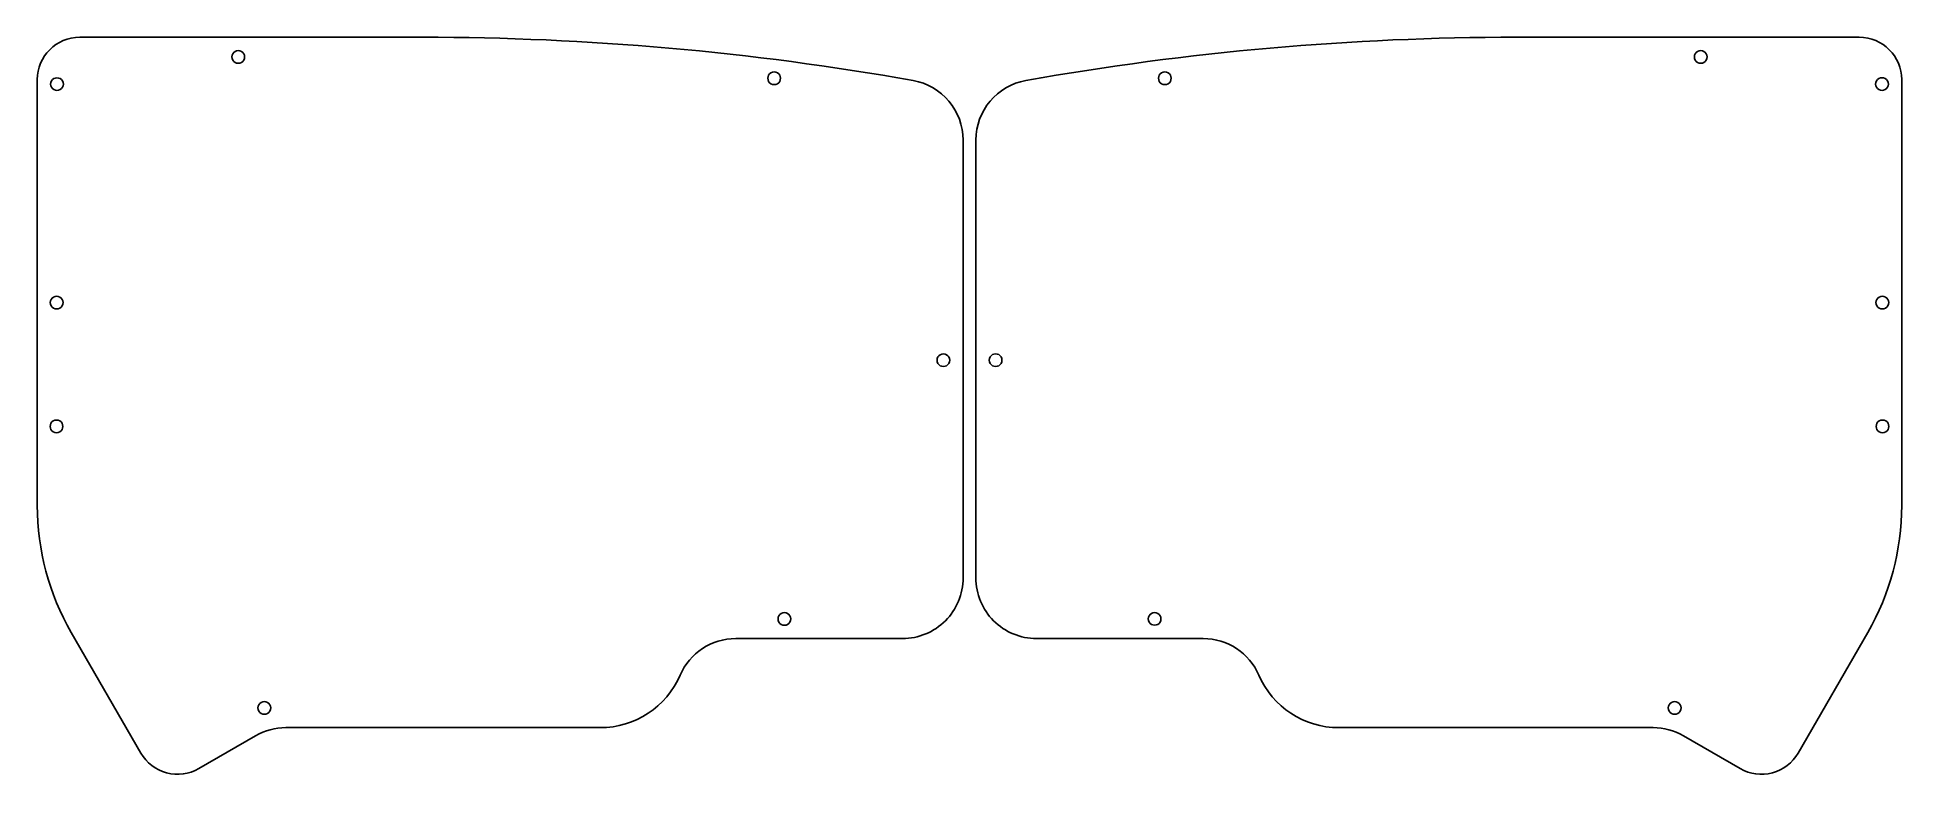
# Model space of a CAD drawing. Extents: x 0 to 308, y 0 to 122.
import ezdxf

# ---------------------------------------------------------------- set-up
doc = ezdxf.new("R2010")
doc.units = 0
doc.layers.add('Layer_1', color=7, linetype='CONTINUOUS')

msp = doc.modelspace()

# ---------------------------------------------------------------- linework, layer by layer
at = {"layer": 'Layer_1', "color": 7}
for points in [[(7.132164, 121.842558), (63.765624, 121.842558)], [(300.795747, 121.844018), (244.162286, 121.844018)], [(0.132149, 44.515654), (0.132149, 114.842542)], [(307.795762, 44.517136), (307.795762, 114.844006)], [(152.905632, 104.858473), (152.905632, 32.5472)], [(155.022278, 104.859934), (155.022278, 32.548655)], [(17.223972, 3.635823), (5.749014, 23.53309)], [(142.905613, 22.547171), (115.394474, 22.547171)], [(165.022296, 22.548626), (192.533433, 22.548626)], [(290.703936, 3.637278), (302.178896, 23.534545)], [(36.149131, 6.489942), (26.794875, 1.074783)], [(93.01814, 7.835484), (41.159181, 7.835484)], [(214.90977, 7.836939), (266.768729, 7.836939)], [(271.778776, 6.491398), (281.133033, 1.076238)]]:
    msp.add_lwpolyline(points, dxfattribs=at)
for points in [[(0.132149, 114.842542), (0.132149, 118.708545), (3.266161, 121.842558), (7.132164, 121.842558)], [(63.765624, 121.842558), (90.886694, 121.842558), (117.955065, 119.453788), (144.656965, 114.703938)], [(244.162286, 121.844018), (217.041213, 121.844018), (189.972843, 119.455248), (163.270944, 114.705398)], [(307.795762, 114.844006), (307.795759, 118.710006), (304.661746, 121.844018), (300.795747, 121.844018)], [(32.770421, 119.505067), (32.445549, 119.317501), (32.24542, 118.970867), (32.24542, 118.595737)], [(32.24542, 118.595737), (32.24542, 118.220607), (32.445549, 117.873973), (32.770421, 117.68641)], [(33.820425, 119.505067), (33.495553, 119.692631), (33.095296, 119.692631), (32.770421, 119.505067)], [(32.770421, 117.68641), (33.095296, 117.498843), (33.495553, 117.498843), (33.820425, 117.68641)], [(34.345426, 118.595737), (34.345426, 118.970867), (34.145297, 119.317501), (33.820425, 119.505067)], [(33.820425, 117.68641), (34.145297, 117.873973), (34.345426, 118.220607), (34.345426, 118.595737)], [(273.582485, 118.597198), (273.582485, 118.972327), (273.782613, 119.318961), (274.107485, 119.506528)], [(274.107485, 117.68787), (273.782613, 117.875436), (273.582485, 118.22207), (273.582485, 118.597198)], [(274.107485, 119.506528), (274.432357, 119.694091), (274.832615, 119.694091), (275.157487, 119.506528)], [(275.157487, 117.68787), (274.832615, 117.500307), (274.432357, 117.500307), (274.107485, 117.68787)], [(275.157487, 119.506528), (275.482359, 119.318961), (275.682487, 118.972327), (275.682487, 118.597198)], [(275.682487, 118.597198), (275.682487, 118.22207), (275.482359, 117.875436), (275.157487, 117.68787)], [(2.856924, 115.010199), (2.532055, 114.822635), (2.331923, 114.475998), (2.331923, 114.100871)], [(2.331923, 114.100871), (2.331923, 113.725742), (2.532055, 113.379108), (2.856924, 113.191541)], [(3.906925, 115.010199), (3.582056, 115.197762), (3.181796, 115.197762), (2.856924, 115.010199)], [(4.431929, 114.100871), (4.431929, 114.475998), (4.231797, 114.822635), (3.906925, 115.010199)], [(3.906925, 113.191541), (4.231797, 113.379108), (4.431929, 113.725742), (4.431929, 114.100871)], [(121.205722, 115.984709), (120.88085, 115.797145), (120.680719, 115.450509), (120.680719, 115.075382)], [(120.680719, 115.075382), (120.680719, 114.700249), (120.88085, 114.353618), (121.205722, 114.166052)], [(122.255723, 115.984709), (121.930851, 116.172273), (121.530594, 116.172273), (121.205722, 115.984709)], [(121.205722, 114.166052), (121.530594, 113.978485), (121.930851, 113.978485), (122.255723, 114.166052)], [(122.780724, 115.075382), (122.780724, 115.450509), (122.580595, 115.797145), (122.255723, 115.984709)], [(122.255723, 114.166052), (122.580595, 114.353618), (122.780724, 114.700249), (122.780724, 115.075382)], [(144.656965, 114.703938), (149.429296, 113.855012), (152.905632, 109.70572), (152.905632, 104.858473)], [(163.270944, 114.705398), (158.498613, 113.856475), (155.022278, 109.70718), (155.022278, 104.859934)], [(185.147184, 115.076842), (185.147184, 115.451972), (185.347312, 115.798606), (185.672187, 115.986169)], [(185.672187, 114.167512), (185.347312, 114.355078), (185.147184, 114.701712), (185.147184, 115.076842)], [(185.672187, 115.986169), (185.997056, 116.173736), (186.397316, 116.173736), (186.722188, 115.986169)], [(186.722188, 114.167512), (186.397316, 113.979949), (185.997056, 113.979949), (185.672187, 114.167512)], [(186.722188, 115.986169), (187.04706, 115.798606), (187.247189, 115.451972), (187.247189, 115.076842)], [(187.247189, 115.076842), (187.247189, 114.701712), (187.04706, 114.355078), (186.722188, 114.167512)], [(303.495982, 114.102332), (303.495982, 114.477462), (303.69611, 114.824096), (304.020982, 115.011659)], [(304.020982, 113.193002), (303.69611, 113.380568), (303.495982, 113.727202), (303.495982, 114.102332)], [(304.020982, 115.011659), (304.345854, 115.199225), (304.746112, 115.199225), (305.070984, 115.011659)], [(305.070984, 115.011659), (305.395856, 114.824096), (305.595987, 114.477462), (305.595987, 114.102332)], [(305.595987, 114.102332), (305.595987, 113.727202), (305.395856, 113.380568), (305.070984, 113.193002)], [(2.856924, 113.191541), (3.181796, 113.003978), (3.582056, 113.003978), (3.906925, 113.191541)], [(305.070984, 113.193002), (304.746112, 113.005438), (304.345854, 113.005438), (304.020982, 113.193002)], [(2.805362, 78.931251), (2.48049, 78.743687), (2.280358, 78.397056), (2.280358, 78.021928)], [(2.280358, 78.021928), (2.280358, 77.646801), (2.48049, 77.30017), (2.805362, 77.112606)], [(3.855363, 78.931251), (3.530491, 79.118814), (3.130234, 79.118814), (2.805362, 78.931251)], [(2.805362, 77.112606), (3.130234, 76.925043), (3.530491, 76.925043), (3.855363, 77.112606)], [(4.380364, 78.021928), (4.380364, 78.397056), (4.180235, 78.743687), (3.855363, 78.931251)], [(3.855363, 77.112606), (4.180235, 77.30017), (4.380364, 77.646801), (4.380364, 78.021928)], [(303.547546, 78.023384), (303.547546, 78.398511), (303.747675, 78.745142), (304.072547, 78.932732)], [(304.072547, 77.114062), (303.747675, 77.301625), (303.547546, 77.648257), (303.547546, 78.023384)], [(304.072547, 78.932732), (304.397419, 79.120296), (304.797676, 79.120296), (305.122548, 78.932732)], [(305.122548, 77.114062), (304.797676, 76.926498), (304.397419, 76.926498), (304.072547, 77.114062)], [(305.122548, 78.932732), (305.44742, 78.745142), (305.647549, 78.398511), (305.647549, 78.023384)], [(305.647549, 78.023384), (305.647549, 77.648257), (305.44742, 77.301625), (305.122548, 77.114062)], [(149.13064, 69.426364), (148.805769, 69.2388), (148.605639, 68.892169), (148.605639, 68.517042)], [(148.605639, 68.517042), (148.605639, 68.141915), (148.805769, 67.795283), (149.13064, 67.60772)], [(150.180643, 69.426364), (149.855771, 69.613927), (149.455512, 69.613927), (149.13064, 69.426364)], [(150.705644, 68.517042), (150.705644, 68.892169), (150.505515, 69.2388), (150.180643, 69.426364)], [(150.180643, 67.60772), (150.505515, 67.795283), (150.705644, 68.141915), (150.705644, 68.517042)], [(157.222266, 68.518497), (157.222266, 68.893624), (157.422395, 69.240282), (157.747267, 69.427845)], [(157.747267, 67.609175), (157.422395, 67.796738), (157.222266, 68.14337), (157.222266, 68.518497)], [(157.747267, 69.427845), (158.072138, 69.615409), (158.472397, 69.615409), (158.797269, 69.427845)], [(158.797269, 69.427845), (159.122141, 69.240282), (159.32227, 68.893624), (159.32227, 68.518497)], [(159.32227, 68.518497), (159.32227, 68.14337), (159.122141, 67.796738), (158.797269, 67.609175)], [(149.13064, 67.60772), (149.455512, 67.420156), (149.855771, 67.420156), (150.180643, 67.60772)], [(158.797269, 67.609175), (158.472397, 67.421611), (158.072138, 67.421611), (157.747267, 67.609175)], [(2.776133, 58.481241), (2.451261, 58.293651), (2.251133, 57.947019), (2.251133, 57.571892)], [(3.826135, 58.481241), (3.501263, 58.668804), (3.101005, 58.668804), (2.776133, 58.481241)], [(4.351135, 57.571892), (4.351135, 57.947019), (4.151007, 58.293651), (3.826135, 58.481241)], [(303.576772, 57.573374), (303.576772, 57.948501), (303.776904, 58.295133), (304.101773, 58.482696)], [(304.101773, 58.482696), (304.426645, 58.67026), (304.826905, 58.67026), (305.151777, 58.482696)], [(305.151777, 58.482696), (305.476646, 58.295133), (305.676778, 57.948501), (305.676778, 57.573374)], [(2.251133, 57.571892), (2.251133, 57.196765), (2.451261, 56.850134), (2.776133, 56.66257)], [(2.776133, 56.66257), (3.101005, 56.475007), (3.501263, 56.475007), (3.826135, 56.66257)], [(3.826135, 56.66257), (4.151007, 56.850134), (4.351135, 57.196765), (4.351135, 57.571892)], [(304.101773, 56.664026), (303.776904, 56.851589), (303.576772, 57.19822), (303.576772, 57.573374)], [(305.151777, 56.664026), (304.826905, 56.476462), (304.426645, 56.476462), (304.101773, 56.664026)], [(305.676778, 57.573374), (305.676778, 57.19822), (305.476646, 56.851589), (305.151777, 56.664026)], [(5.749014, 23.53309), (2.069218, 29.913743), (0.132146, 37.149955), (0.132149, 44.515654)], [(302.178896, 23.534545), (305.858692, 29.915198), (307.795762, 37.15141), (307.795762, 44.517136)], [(152.905632, 32.5472), (152.905634, 29.895011), (151.852064, 27.35146), (149.976697, 25.476115)], [(155.022278, 32.548655), (155.022276, 29.896466), (156.075845, 27.352941), (157.951212, 25.47757)], [(122.896911, 26.70651), (122.572039, 26.518946), (122.371907, 26.172315), (122.371907, 25.797188)], [(122.371907, 25.797188), (122.371907, 25.422034), (122.572039, 25.075403), (122.896911, 24.887839)], [(123.946912, 26.70651), (123.62204, 26.894073), (123.221782, 26.894073), (122.896911, 26.70651)], [(122.896911, 24.887839), (123.221782, 24.700276), (123.62204, 24.700276), (123.946912, 24.887839)], [(124.471913, 25.797188), (124.471913, 26.172315), (124.271784, 26.518946), (123.946912, 26.70651)], [(123.946912, 24.887839), (124.271784, 25.075403), (124.471913, 25.422034), (124.471913, 25.797188)], [(149.976697, 25.476115), (148.101329, 23.600744), (145.557784, 22.547171), (142.905613, 22.547171)], [(157.951212, 25.47757), (159.826581, 23.602199), (162.370125, 22.548626), (165.022296, 22.548626)], [(183.455995, 25.798643), (183.455995, 26.17377), (183.656126, 26.520401), (183.980998, 26.707965)], [(183.980998, 24.889321), (183.656126, 25.076884), (183.455995, 25.423516), (183.455995, 25.798643)], [(183.980998, 26.707965), (184.305868, 26.895529), (184.706128, 26.895529), (185.031, 26.707965)], [(185.031, 24.889321), (184.706128, 24.701757), (184.305868, 24.701757), (183.980998, 24.889321)], [(185.031, 26.707965), (185.355872, 26.520401), (185.556, 26.17377), (185.556, 25.798643)], [(185.556, 25.798643), (185.556, 25.423516), (185.355872, 25.076884), (185.031, 24.889321)], [(115.394474, 22.547171), (111.403969, 22.547171), (107.79546, 20.174673), (106.21365, 16.511085)], [(192.533433, 22.548626), (196.523941, 22.548626), (200.13245, 20.176155), (201.714258, 16.512541)], [(106.21365, 16.511085), (103.940133, 11.245415), (98.753653, 7.835484), (93.01814, 7.835484)], [(201.714258, 16.512541), (203.987777, 11.246871), (209.174254, 7.836939), (214.90977, 7.836939)], [(37.075612, 11.994823), (36.75074, 11.807259), (36.550611, 11.460628), (36.550611, 11.085501)], [(36.550611, 11.085501), (36.550611, 10.710374), (36.75074, 10.363742), (37.075612, 10.176152)], [(38.125613, 11.994823), (37.800741, 12.182386), (37.400484, 12.182386), (37.075612, 11.994823)], [(37.075612, 10.176152), (37.400484, 9.988589), (37.800741, 9.988589), (38.125613, 10.176152)], [(38.650614, 11.085501), (38.650614, 11.460628), (38.450485, 11.807259), (38.125613, 11.994823)], [(38.125613, 10.176152), (38.450485, 10.363742), (38.650614, 10.710374), (38.650614, 11.085501)], [(269.277294, 11.086956), (269.277294, 11.462083), (269.477425, 11.808715), (269.802297, 11.996278)], [(269.802297, 10.177634), (269.477425, 10.365198), (269.277294, 10.711829), (269.277294, 11.086956)], [(269.802297, 11.996278), (270.127169, 12.183842), (270.527427, 12.183842), (270.852299, 11.996278)], [(270.852299, 10.177634), (270.527427, 9.99007), (270.127169, 9.99007), (269.802297, 10.177634)], [(270.852299, 11.996278), (271.177171, 11.808715), (271.377299, 11.462083), (271.377299, 11.086956)], [(271.377299, 11.086956), (271.377299, 10.711829), (271.177171, 10.365198), (270.852299, 10.177634)], [(41.159181, 7.835484), (39.399881, 7.835484), (37.671714, 7.371351), (36.149131, 6.489942)], [(266.768729, 7.836939), (268.528029, 7.836939), (270.256196, 7.372806), (271.778776, 6.491398)], [(21.478399, 0.370804), (19.683057, 0.851209), (18.152452, 2.025856), (17.223972, 3.635823)], [(286.449508, 0.372259), (288.244853, 0.852664), (289.775458, 2.027311), (290.703936, 3.637278)], [(26.794875, 1.074783), (25.18644, 0.143659), (23.273744, -0.109601), (21.478399, 0.370804)], [(281.133033, 1.076238), (282.74147, 0.145114), (284.654163, -0.108146), (286.449508, 0.372259)]]:
    msp.add_open_spline(points, degree=3, dxfattribs=at)

doc.saveas('drawing.dxf')
